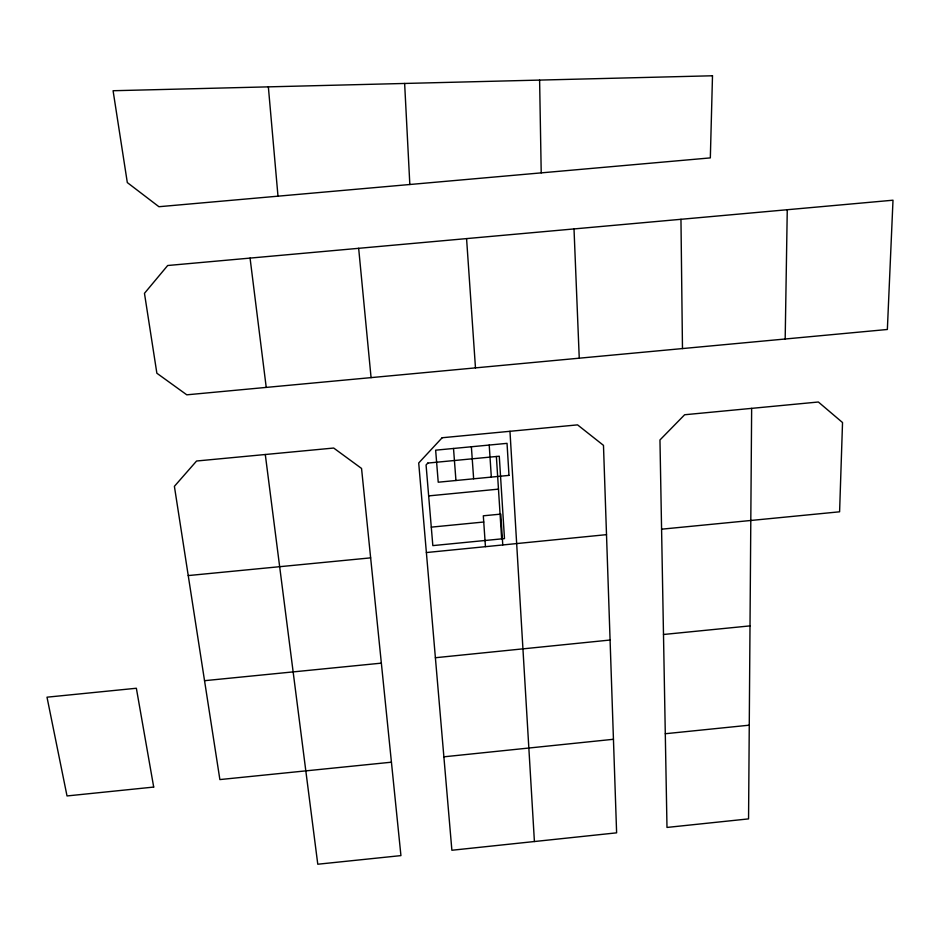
<?xml version="1.0" encoding="UTF-8"?>
<svg xmlns="http://www.w3.org/2000/svg" width="940" height="940" viewBox="0 0 940 940"><rect width="100%" height="100%" fill="white"/><g stroke="black" fill="none" stroke-linecap="round" stroke-linejoin="round"><path stroke-width="1.41" d="M751.648 408.371L748.557 818.893L666.989 827.435L659.962 439.967L684.637 414.752L818.364 402.003L842.534 422.542L839.596 511.807L661.584 529.185M785.182 339.011L787.262 209.726M443.856 756.818L613.444 739.286M435.373 657.73L610.084 640.034M665.309 733.729L749.239 725.187M391.428 762.199L219.878 779.577L174.393 486.332L196.578 461.011L333.688 448.039L361.548 468.449L400.934 855.611L317.779 864.224L265.291 454.502M426.372 552.544L606.5 534.649M663.487 634.488L750.026 625.887M204.532 680.689L381.358 663.147M428.663 495.897L498.47 489.141M431.284 527.14L483.748 522.017M188.235 575.574L370.642 557.866M579.252 358.187L887.36 329.482L893 200.208L167.672 265.515L144.466 293.327L156.863 373.227L186.79 394.823L579.252 358.187L574.011 228.925M250.064 258.089L266.232 387.409M358.657 248.278L371.077 377.669M268.358 86.88L277.993 196.19M453.515 448.462L455.947 480.505M471.375 446.759L473.643 478.789M466.569 238.596L475.476 367.881M485.44 546.61L483.313 515.802L500.797 514.11L502.771 544.918M489.211 445.055L491.326 477.085M496.379 456.499L501.655 538.879M509.974 431.296L534.413 841.535M404.635 83.46L409.828 184.51M539.607 80.123L541.217 172.878M680.959 219.302L682.475 348.587M712.496 75.776L710.334 157.897L158.93 206.718L127.311 182.572L113.082 90.734L712.496 75.776M442.153 437.746L418.711 462.985L451.882 850.254L616.616 832.84L603.48 445.36L577.56 424.868L442.153 437.746M427.841 463.068L426.067 464.971L432.835 545.611L504.486 538.596L499.281 456.217L427.841 463.068M153.702 787.074L67.022 795.945L47 697.186L136.359 688.256L153.702 787.074M508.987 475.393L438.228 482.208L435.643 450.178L507.036 443.351L508.987 475.393"/></g></svg>
